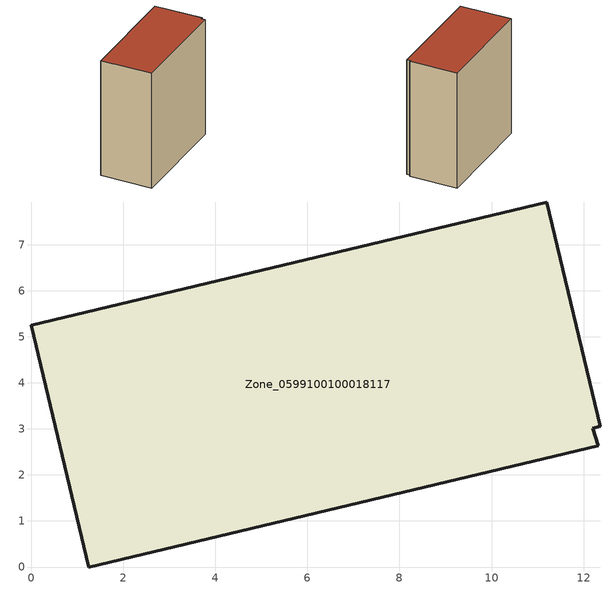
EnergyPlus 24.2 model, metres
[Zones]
Zone_0599100100018117
 floor ground (C_G): 12.37,3.05 12.2,3.01 12.32,2.63 1.25,0 0,5.25 11.2,7.93 z3.61
 wall outside (C_F): 12.37,3.05 11.2,7.93 0,5.25 1.25,0 12.32,2.63 12.2,3.01 12.37,3.05 z3.61:16.19
 roof outside (C_R): 12.2,3.01 12.37,3.05 11.2,7.93 0,5.25 1.25,0 12.32,2.63 z16.19
[BUILDING]
Pand.0599100100018117: North Axis=0; Terrain=City; Loads Convergence Tolerance Value=0.04; Temperature Convergence Tolerance Value=0.4; Solar Distribution=FullExterior; Maximum Number of Warmup Days=25; Minimum Number of Warmup Days=1
[Site:Location]
Rotterdam.The.Hague.AP_ZH_NLD Design_Conditions: Latitude=51.96; Longitude=4.45; Time Zone=1; Elevation=-4.5
[SITE:GROUNDTEMPERATURE:BUILDINGSURFACE]
18, 18, 18, 18, 18, 18, 18, 18, 18, 18, 18, 18
[MATERIAL] Thermal Absorptance=0.9; Solar Absorptance=0.7; Visible Absorptance=0.7
Name | Roughness | Thickness | Conductivity | Density | Specific Heat
G.TI.2015-2018 | MediumSmooth | 0.15 | 0.0428571 | 540 | 1210
F.TI.2015-2018 | Rough | 0.3 | 0.0666667 | 1920 | 840
R.TI.2015-2018 | MediumRough | 0.2 | 0.0333333 | 1500 | 1000
[CONSTRUCTION]
C_G: G.TI.2015-2018
C_F: F.TI.2015-2018
C_R: R.TI.2015-2018
[ZONE]
Zone_0599100100018117: Type=1; Multiplier=1; Ceiling Height=Autocalculate; Volume=Autocalculate; Floor Area=autocalculate; Part of Total Floor Area=Yes
[ZONEINFILTRATION:DESIGNFLOWRATE]
Infil_Zone_0599100100018117: Zone or ZoneList or Space or SpaceList=Zone_0599100100018117; Schedule=AlwaysOn; Design Flow Rate Calculation Method=Flow/Area; Flow Rate per Floor Area=0.0015; Constant Term Coefficient=1; Temperature Term Coefficient=0; Velocity Term Coefficient=0; Velocity Squared Term Coefficient=0
[HVACTEMPLATE:ZONE:IDEALLOADSAIRSYSTEM]
Zone_0599100100018117: Maximum Heating Supply Air Temperature=50; Minimum Cooling Supply Air Temperature=13; Maximum Heating Supply Air Humidity Ratio=0.0156; Minimum Cooling Supply Air Humidity Ratio=0.0077; Heating Limit=NoLimit; Cooling Limit=NoLimit; Dehumidification Control Type=ConstantSensibleHeatRatio; Cooling Sensible Heat Ratio=0.7; Dehumidification Setpoint=60; Humidification Control Type=None; Humidification Setpoint=30; Outdoor Air Method=None; Outdoor Air Flow Rate per Person=0.00944; Outdoor Air Flow Rate per Zone Floor Area=0; Outdoor Air Flow Rate per Zone=0; Demand Controlled Ventilation Type=None; Outdoor Air Economizer Type=NoEconomizer; Heat Recovery Type=None; Sensible Heat Recovery Effectiveness=0.7; Latent Heat Recovery Effectiveness=0.65
[ZONECONTROL:THERMOSTAT]
ThermostatControl_Zone_0599100100018117: Zone or ZoneList=Zone_0599100100018117; Control Type Schedule=DualSetpointControlType; Control 1=Thermostat_Zone_0599100100018117; Temperature Difference Between Cutout And Setpoint=0
[THERMOSTATSETPOINT:DUALSETPOINT]
Thermostat_Zone_0599100100018117: Heating Setpoint Temperature Schedule=HeatingSetpoint_Zone_0599100100018117; Cooling Setpoint Temperature Schedule=CoolingSetpoint_Zone_0599100100018117
[SCHEDULE:COMPACT]
HeatingSetpoint_Zone_0599100100018117: Through: 12/31, For: AllDays, Until: 24:00, 21
CoolingSetpoint_Zone_0599100100018117: Through: 12/31, For: AllDays, Until: 24:00, 24
DualSetpointControlType: Through: 12/31, For: AllDays, Until: 24:00, 4
AlwaysOn: Through: 12/31, For: AllDays, Until: 24:00, 1
